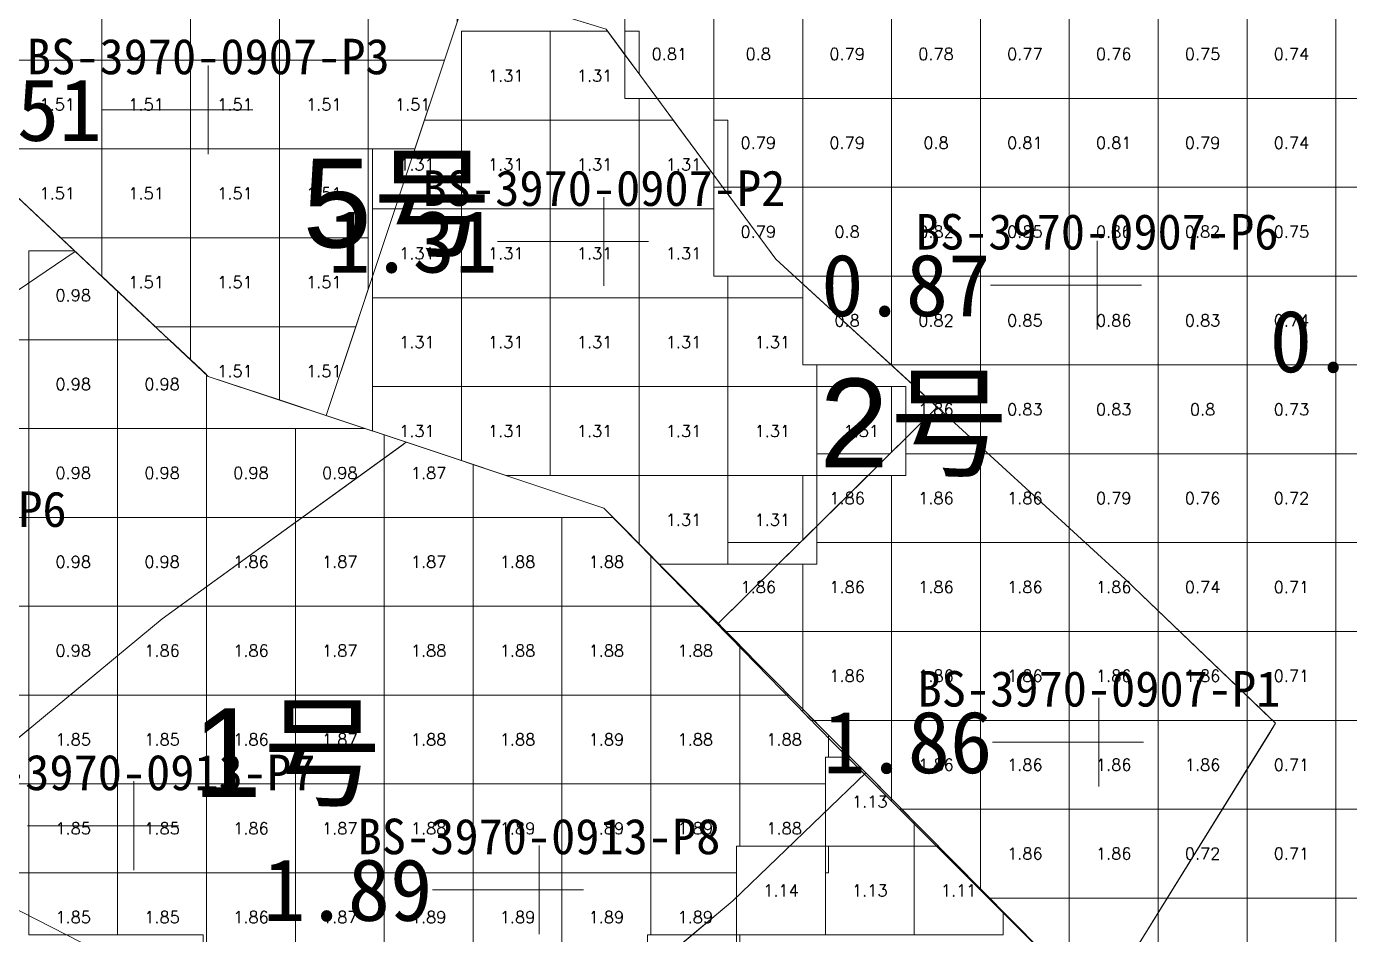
# Model space of a CAD drawing. Header units: inches. Extents: x 469759 to 470079, y 4349683 to 4349873.
# Drawn here: x 469932.95 to 469947.84, y 4349720.96 to 4349731.18 of the extents above; entities that cross this region are included whole.
import ezdxf
from ezdxf.enums import TextEntityAlignment as Align

# ---------------------------------------------------------------- set-up
doc = ezdxf.new("R2010")
doc.units = ezdxf.units.IN
doc.header["$MEASUREMENT"] = 0
for name, color, linetype, lineweight in [('0.500-1.000', 7, 'Continuous', 0), ('1.000-1.500', 7, 'Continuous', 0), ('1.500-3.000', 7, 'Continuous', 0), ('孔口文字', 7, 'Continuous', 0), ('点', 7, 'Continuous', 0), ('爆区方格网', 7, 'Continuous', 0), ('线条', 7, 'Continuous', 0), ('钻孔', 7, 'Continuous', 0)]:
    doc.layers.add(name, color=color, linetype=linetype, lineweight=lineweight)
doc.styles.add('3dmine_textStyle_1', font='txt.shx', dxfattribs={"height": 1, "bigfont": 'gbcbig.shx'})
doc.styles.add('3dmine_textStyle_2', font='arial.ttf', dxfattribs={"height": 1})
doc.styles.add('3dmine_textStyle_3', font='SimSun.ttf', dxfattribs={"height": 1})

msp = doc.modelspace()

# ---------------------------------------------------------------- hatches: boundary and pattern name
at = {"layer": '钻孔', "linetype": 'Continuous', "lineweight": 0, "true_color": 0xff0000, "extrusion": (0, 1, 0)}
for points in [[(-469935.995, 3960.457), (-469934.995, 3960.457), (-469934.995, 3971.457), (-469935.995, 3971.457)], [(-469946.018, 3959.698), (-469945.018, 3959.698), (-469945.018, 3971.698), (-469946.018, 3971.698)], [(-469935.159, 3959.615), (-469934.159, 3959.615), (-469934.159, 3972.615), (-469935.159, 3972.615)], [(-469939.717, 3959.878), (-469938.717, 3959.878), (-469938.717, 3972.878), (-469939.717, 3972.878)]]:
    msp.add_hatch(color=1, dxfattribs=at).paths.add_polyline_path(points, flags=0)
at = {"layer": '钻孔', "linetype": 'Continuous', "lineweight": 0, "true_color": 0x0000ff, "extrusion": (0, 1, 0)}
msp.add_hatch(color=5, dxfattribs=at).paths.add_polyline_path([(-469940.448, 3959.711), (-469939.448, 3959.711), (-469939.448, 3971.711), (-469940.448, 3971.711)], flags=0)
at = {"layer": '钻孔', "linetype": 'Continuous', "lineweight": 0, "true_color": 0x00ffff, "extrusion": (0, 1, 0)}
msp.add_hatch(color=4, dxfattribs=at).paths.add_polyline_path([(-469945.997, 3959.606), (-469944.997, 3959.606), (-469944.997, 3971.606), (-469945.997, 3971.606)], flags=0)

# ---------------------------------------------------------------- linework, layer by layer
at = {"layer": '0.500-1.000', "color": 4, "linetype": 'Continuous', "lineweight": 0, "true_color": 0x00ffff}
for points in [[(469948.352, 4349719.25), (469946.493, 4349719.739), (469945.018, 4349720.128), (469946.928, 4349723.214), (469947.006, 4349723.341), (469946.95, 4349723.394), (469945.311, 4349724.961), (469941.381, 4349728.564), (469940.505, 4349729.752), (469939.473, 4349731.151), (469936.853, 4349731.96), (469935.078, 4349732.508), (469931.842, 4349732.619), (469931.683, 4349735.179), (469934.683, 4349738.179), (469935.697, 4349739.041), (469936.613, 4349739.82), (469939.613, 4349742.82), (469941.158, 4349743.706), (469942.755, 4349741.707)], [(469934.995, 4349727.245), (469937.222, 4349726.504), (469934.476, 4349724.515), (469931.409, 4349721.977), (469928.515, 4349725.272), (469933.498, 4349728.652), (469934.995, 4349727.245)]]:
    msp.add_lwpolyline(points, dxfattribs=at)
at = {"layer": '1.000-1.500', "color": 1, "linetype": 'Continuous', "lineweight": 0, "true_color": 0xff0000}
msp.add_lwpolyline([(469939.473, 4349731.151), (469941.381, 4349728.564), (469943.197, 4349726.899), (469940.724, 4349724.454), (469939.448, 4349725.763), (469936.323, 4349726.803), (469937.928, 4349731.628), (469939.473, 4349731.151)], dxfattribs=at)
at = {"layer": '1.000-1.500', "color": 5, "linetype": 'Continuous', "lineweight": 0, "true_color": 0x0000ff}
msp.add_lwpolyline([(469932.001, 4349730.059), (469933.498, 4349728.652), (469930.242, 4349726.444), (469928.515, 4349725.272), (469929.587, 4349724.051), (469929.587, 4349724.051), (469929.587, 4349724.051), (469929.587, 4349724.051), (469931.409, 4349721.977), (469934.22, 4349720.54), (469934.555, 4349720.475), (469938.87, 4349719.645), (469940.469, 4349720.981), (469940.899, 4349721.341), (469942.395, 4349722.782), (469945.018, 4349720.128), (469951.686, 4349718.372)], dxfattribs=at)
at = {"layer": '1.500-3.000', "color": 1, "linetype": 'Continuous', "lineweight": 0, "true_color": 0xff0000}
for points in [[(469935.078, 4349732.508), (469937.928, 4349731.628), (469936.323, 4349726.803), (469934.995, 4349727.245), (469932.001, 4349730.059), (469931.842, 4349732.619), (469935.078, 4349732.508)], [(469943.346, 4349726.763), (469945.311, 4349724.961), (469947.006, 4349723.341), (469946.012, 4349721.734), (469945.018, 4349720.128), (469942.018, 4349723.128), (469940.724, 4349724.454), (469943.197, 4349726.899), (469943.346, 4349726.763)], [(469939.448, 4349725.763), (469942.395, 4349722.782), (469940.899, 4349721.341), (469938.87, 4349719.645), (469936.175, 4349720.164), (469934.22, 4349720.54), (469931.409, 4349721.977), (469934.476, 4349724.515), (469937.172, 4349726.468), (469937.222, 4349726.504), (469939.448, 4349725.763)]]:
    msp.add_lwpolyline(points, dxfattribs=at)
at = {"layer": '点', "color": 138, "linetype": 'Continuous', "lineweight": 0, "true_color": 0x004c4c}
for points, elevation in [([(469934.995, 4349729.745), (469934.995, 4349730.745)], 3971.457), ([(469935.495, 4349730.245), (469934.495, 4349730.245)], 3971.457), ([(469939.448, 4349728.263), (469939.448, 4349729.263)], 3971.711), ([(469944.997, 4349727.772), (469944.997, 4349728.772)], 3971.606), ([(469939.948, 4349728.763), (469938.948, 4349728.763)], 3971.711), ([(469945.497, 4349728.272), (469944.497, 4349728.272)], 3971.606), ([(469945.018, 4349722.628), (469945.018, 4349723.628)], 3971.698), ([(469945.518, 4349723.128), (469944.518, 4349723.128)], 3971.698), ([(469934.159, 4349721.687), (469934.159, 4349722.687)], 3972.615), ([(469934.659, 4349722.187), (469933.659, 4349722.187)], 3972.615), ([(469938.717, 4349720.966), (469938.717, 4349721.966)], 3972.878), ([(469939.217, 4349721.466), (469938.217, 4349721.466)], 3972.878)]:
    msp.add_lwpolyline(points, dxfattribs=dict(at, elevation=elevation))
at = {"layer": '爆区方格网', "color": 1, "linetype": 'Continuous', "lineweight": 0, "true_color": 0xff0000}
for points, elevation in [([(469933.796, 4349730.804), (469932.796, 4349730.804), (469932.796, 4349731.804), (469933.796, 4349731.804), (469933.796, 4349730.804)], 3971.457), ([(469934.796, 4349730.804), (469933.796, 4349730.804), (469933.796, 4349731.804), (469934.796, 4349731.804), (469934.796, 4349730.804)], 3971.457), ([(469935.796, 4349730.804), (469934.796, 4349730.804), (469934.796, 4349731.804), (469935.796, 4349731.804), (469935.796, 4349730.804)], 3971.457), ([(469936.684, 4349731.373), (469936.796, 4349731.373), (469936.796, 4349730.804), (469935.796, 4349730.804), (469935.796, 4349731.804), (469936.684, 4349731.804), (469936.684, 4349731.373)], 3971.457), ([(469937.796, 4349731.23), (469937.654, 4349730.804), (469936.796, 4349730.804), (469936.796, 4349731.373), (469937.796, 4349731.373), (469937.796, 4349731.23)], 3971.457), ([(469938.843, 4349730.129), (469937.843, 4349730.129), (469937.843, 4349731.129), (469938.843, 4349731.129), (469938.843, 4349730.129)], 3971.711), ([(469939.843, 4349730.65), (469939.684, 4349730.865), (469939.684, 4349730.373), (469939.843, 4349730.373), (469939.843, 4349730.129), (469938.843, 4349730.129), (469938.843, 4349731.129), (469939.489, 4349731.129), (469939.684, 4349730.865), (469939.684, 4349731.129), (469939.843, 4349731.129), (469939.843, 4349730.65)], 3971.711), ([(469933.796, 4349729.804), (469932.796, 4349729.804), (469932.796, 4349730.804), (469933.796, 4349730.804), (469933.796, 4349729.804)], 3971.457), ([(469934.796, 4349729.804), (469933.796, 4349729.804), (469933.796, 4349730.804), (469934.796, 4349730.804), (469934.796, 4349729.804)], 3971.457), ([(469935.796, 4349729.804), (469934.796, 4349729.804), (469934.796, 4349730.804), (469935.796, 4349730.804), (469935.796, 4349729.804)], 3971.457), ([(469936.796, 4349729.804), (469935.796, 4349729.804), (469935.796, 4349730.804), (469936.796, 4349730.804), (469936.796, 4349729.804)], 3971.457), ([(469937.321, 4349729.804), (469936.796, 4349729.804), (469936.796, 4349730.804), (469937.654, 4349730.804), (469937.321, 4349729.804)], 3971.457), ([(469937.843, 4349729.129), (469936.843, 4349729.129), (469936.843, 4349729.804), (469937.321, 4349729.804), (469937.429, 4349730.129), (469937.843, 4349730.129), (469937.843, 4349729.129)], 3971.711), ([(469938.843, 4349729.129), (469937.843, 4349729.129), (469937.843, 4349730.129), (469938.843, 4349730.129), (469938.843, 4349729.129)], 3971.711), ([(469939.843, 4349729.129), (469938.843, 4349729.129), (469938.843, 4349730.129), (469939.843, 4349730.129), (469939.843, 4349729.129)], 3971.711), ([(469940.843, 4349729.294), (469940.684, 4349729.51), (469940.684, 4349729.373), (469940.684, 4349729.129), (469939.843, 4349729.129), (469939.843, 4349730.129), (469940.227, 4349730.129), (469940.684, 4349729.51), (469940.684, 4349730.129), (469940.843, 4349730.129), (469940.843, 4349729.294)], 3971.711), ([(469933.796, 4349728.804), (469933.336, 4349728.804), (469932.796, 4349729.312), (469932.796, 4349729.804), (469933.796, 4349729.804), (469933.796, 4349728.804)], 3971.457), ([(469934.796, 4349728.804), (469933.796, 4349728.804), (469933.796, 4349729.804), (469934.796, 4349729.804), (469934.796, 4349728.804)], 3971.457), ([(469935.796, 4349728.804), (469934.796, 4349728.804), (469934.796, 4349729.804), (469935.796, 4349729.804), (469935.796, 4349728.804)], 3971.457), ([(469936.796, 4349728.804), (469935.796, 4349728.804), (469935.796, 4349729.804), (469936.796, 4349729.804), (469936.796, 4349728.804)], 3971.457), ([(469937.843, 4349728.129), (469936.843, 4349728.129), (469936.843, 4349729.129), (469937.843, 4349729.129), (469937.843, 4349728.129)], 3971.711), ([(469938.843, 4349728.129), (469937.843, 4349728.129), (469937.843, 4349729.129), (469938.843, 4349729.129), (469938.843, 4349728.129)], 3971.711), ([(469939.843, 4349728.129), (469938.843, 4349728.129), (469938.843, 4349729.129), (469939.843, 4349729.129), (469939.843, 4349728.129)], 3971.711), ([(469940.684, 4349728.373), (469940.843, 4349728.373), (469940.843, 4349728.129), (469939.843, 4349728.129), (469939.843, 4349729.129), (469940.684, 4349729.129), (469940.684, 4349728.373)], 3971.711), ([(469934.796, 4349727.804), (469934.4, 4349727.804), (469933.796, 4349728.372), (469933.796, 4349728.804), (469934.796, 4349728.804), (469934.796, 4349727.804)], 3971.457), ([(469935.796, 4349727.804), (469934.796, 4349727.804), (469934.796, 4349728.804), (469935.796, 4349728.804), (469935.796, 4349727.804)], 3971.457), ([(469936.796, 4349728.225), (469936.656, 4349727.804), (469935.796, 4349727.804), (469935.796, 4349728.804), (469936.796, 4349728.804), (469936.796, 4349728.225)], 3971.457), ([(469937.843, 4349727.129), (469936.843, 4349727.129), (469936.843, 4349728.129), (469937.843, 4349728.129), (469937.843, 4349727.129)], 3971.711), ([(469938.843, 4349727.129), (469937.843, 4349727.129), (469937.843, 4349728.129), (469938.843, 4349728.129), (469938.843, 4349727.129)], 3971.711), ([(469939.843, 4349727.129), (469938.843, 4349727.129), (469938.843, 4349728.129), (469939.843, 4349728.129), (469939.843, 4349727.129)], 3971.711), ([(469940.843, 4349727.129), (469939.843, 4349727.129), (469939.843, 4349728.129), (469940.843, 4349728.129), (469940.843, 4349727.129)], 3971.711), ([(469941.684, 4349727.373), (469941.843, 4349727.373), (469941.843, 4349727.129), (469940.843, 4349727.129), (469940.843, 4349728.129), (469941.684, 4349728.129), (469941.684, 4349727.373)], 3971.711), ([(469935.796, 4349726.979), (469934.995, 4349727.245), (469934.796, 4349727.432), (469934.796, 4349727.804), (469935.796, 4349727.804), (469935.796, 4349726.979)], 3971.457), ([(469936.323, 4349726.804), (469936.32, 4349726.804), (469935.796, 4349726.979), (469935.796, 4349727.804), (469936.656, 4349727.804), (469936.323, 4349726.804)], 3971.457), ([(469943.684, 4349726.373), (469942.843, 4349726.373), (469942.843, 4349726.548), (469942.684, 4349726.391), (469942.684, 4349727.129), (469942.843, 4349727.129), (469942.843, 4349726.548), (469943.197, 4349726.899), (469943.197, 4349726.899), (469942.684, 4349727.37), (469942.684, 4349727.373), (469943.684, 4349727.373), (469943.684, 4349726.373)], 3971.698), ([(469937.843, 4349726.297), (469936.843, 4349726.63), (469936.843, 4349727.129), (469937.843, 4349727.129), (469937.843, 4349726.297)], 3971.711), ([(469938.843, 4349726.129), (469938.348, 4349726.129), (469937.843, 4349726.297), (469937.843, 4349727.129), (469938.843, 4349727.129), (469938.843, 4349726.129)], 3971.711), ([(469939.843, 4349726.129), (469938.843, 4349726.129), (469938.843, 4349727.129), (469939.843, 4349727.129), (469939.843, 4349726.129)], 3971.711), ([(469940.843, 4349726.129), (469939.843, 4349726.129), (469939.843, 4349727.129), (469940.843, 4349727.129), (469940.843, 4349726.129)], 3971.711), ([(469941.843, 4349726.129), (469940.843, 4349726.129), (469940.843, 4349727.129), (469941.843, 4349727.129), (469941.843, 4349726.129)], 3971.711), ([(469942.843, 4349726.129), (469941.843, 4349726.129), (469941.843, 4349727.129), (469942.843, 4349727.129), (469942.843, 4349726.129)], 3971.711), ([(469937.222, 4349726.504), (469937.975, 4349726.253), (469937.975, 4349725.657), (469936.975, 4349725.657), (469936.975, 4349726.325), (469936.975, 4349726.325), (469936.975, 4349726.325), (469936.975, 4349726.586), (469936.975, 4349726.586), (469937.222, 4349726.504)], 3972.878), ([(469942.419, 4349726.129), (469942.684, 4349726.129), (469942.684, 4349725.373), (469941.843, 4349725.373), (469941.843, 4349725.56), (469941.684, 4349725.402), (469941.684, 4349726.129), (469941.843, 4349726.129), (469941.843, 4349725.56), (469942.419, 4349726.129), (469941.843, 4349726.129), (469941.843, 4349726.373), (469942.665, 4349726.373), (469942.419, 4349726.129)], 3971.698), ([(469943.684, 4349725.373), (469942.684, 4349725.373), (469942.684, 4349726.129), (469942.843, 4349726.129), (469942.843, 4349726.373), (469943.684, 4349726.373), (469943.684, 4349725.373)], 3971.698), ([(469944.684, 4349725.373), (469943.684, 4349725.373), (469943.684, 4349726.373), (469944.684, 4349726.373), (469944.684, 4349725.373)], 3971.698), ([(469940.843, 4349725.129), (469940.066, 4349725.129), (469939.843, 4349725.358), (469939.843, 4349726.129), (469940.843, 4349726.129), (469940.843, 4349725.129)], 3971.711), ([(469941.843, 4349725.129), (469940.843, 4349725.129), (469940.843, 4349726.129), (469941.843, 4349726.129), (469941.843, 4349725.129)], 3971.711), ([(469935.975, 4349724.657), (469934.975, 4349724.657), (469934.975, 4349724.876), (469934.975, 4349724.876), (469934.975, 4349724.876), (469934.975, 4349725.657), (469935.975, 4349725.657), (469935.975, 4349724.657)], 3972.878), ([(469936.975, 4349724.657), (469935.975, 4349724.657), (469935.975, 4349725.657), (469936.975, 4349725.657), (469936.975, 4349724.657)], 3972.878), ([(469937.975, 4349724.657), (469936.975, 4349724.657), (469936.975, 4349725.657), (469937.975, 4349725.657), (469937.975, 4349724.657)], 3972.878), ([(469938.975, 4349724.657), (469937.975, 4349724.657), (469937.975, 4349725.657), (469938.975, 4349725.657), (469938.975, 4349724.657)], 3972.878), ([(469939.975, 4349725.23), (469939.975, 4349724.657), (469938.975, 4349724.657), (469938.975, 4349725.657), (469939.552, 4349725.657), (469939.975, 4349725.23)], 3972.878), ([(469941.407, 4349725.129), (469941.684, 4349725.129), (469941.684, 4349724.373), (469940.804, 4349724.373), (469940.724, 4349724.454), (469941.407, 4349725.129), (469940.843, 4349725.129), (469940.843, 4349725.373), (469941.654, 4349725.373), (469941.407, 4349725.129)], 3971.698), ([(469942.684, 4349724.373), (469941.684, 4349724.373), (469941.684, 4349725.129), (469941.843, 4349725.129), (469941.843, 4349725.373), (469942.684, 4349725.373), (469942.684, 4349724.373)], 3971.698), ([(469943.684, 4349724.373), (469942.684, 4349724.373), (469942.684, 4349725.373), (469943.684, 4349725.373), (469943.684, 4349724.373)], 3971.698), ([(469944.684, 4349724.373), (469943.684, 4349724.373), (469943.684, 4349725.373), (469944.684, 4349725.373), (469944.684, 4349724.373)], 3971.698), ([(469945.684, 4349724.373), (469944.684, 4349724.373), (469944.684, 4349725.373), (469945.684, 4349725.373), (469945.684, 4349724.373)], 3971.698), ([(469934.975, 4349723.657), (469933.975, 4349723.657), (469933.975, 4349724.657), (469934.975, 4349724.657), (469934.975, 4349723.657)], 3972.878), ([(469935.975, 4349723.657), (469934.975, 4349723.657), (469934.975, 4349724.657), (469935.975, 4349724.657), (469935.975, 4349723.657)], 3972.878), ([(469936.975, 4349723.657), (469935.975, 4349723.657), (469935.975, 4349724.657), (469936.975, 4349724.657), (469936.975, 4349723.657)], 3972.878), ([(469937.975, 4349723.657), (469936.975, 4349723.657), (469936.975, 4349724.657), (469937.975, 4349724.657), (469937.975, 4349723.657)], 3972.878), ([(469938.975, 4349723.657), (469937.975, 4349723.657), (469937.975, 4349724.657), (469938.975, 4349724.657), (469938.975, 4349723.657)], 3972.878), ([(469939.975, 4349723.657), (469938.975, 4349723.657), (469938.975, 4349724.657), (469939.975, 4349724.657), (469939.975, 4349723.657)], 3972.878), ([(469940.975, 4349724.218), (469940.975, 4349723.657), (469939.975, 4349723.657), (469939.975, 4349724.657), (469940.541, 4349724.657), (469940.975, 4349724.218)], 3972.878), ([(469942.684, 4349723.373), (469941.779, 4349723.373), (469941.684, 4349723.47), (469941.684, 4349724.373), (469942.684, 4349724.373), (469942.684, 4349723.373)], 3971.698), ([(469943.684, 4349723.373), (469942.684, 4349723.373), (469942.684, 4349724.373), (469943.684, 4349724.373), (469943.684, 4349723.373)], 3971.698), ([(469944.684, 4349723.373), (469943.684, 4349723.373), (469943.684, 4349724.373), (469944.684, 4349724.373), (469944.684, 4349723.373)], 3971.698), ([(469945.684, 4349723.373), (469944.684, 4349723.373), (469944.684, 4349724.373), (469945.684, 4349724.373), (469945.684, 4349723.373)], 3971.698), ([(469946.684, 4349723.373), (469945.684, 4349723.373), (469945.684, 4349724.373), (469946.684, 4349724.373), (469946.684, 4349723.373)], 3971.698), ([(469933.975, 4349722.657), (469932.975, 4349722.657), (469932.975, 4349723.273), (469932.975, 4349723.273), (469932.975, 4349723.273), (469932.975, 4349723.657), (469933.975, 4349723.657), (469933.975, 4349722.657)], 3972.878), ([(469934.975, 4349722.657), (469933.975, 4349722.657), (469933.975, 4349723.657), (469934.975, 4349723.657), (469934.975, 4349722.657)], 3972.878), ([(469935.975, 4349722.657), (469934.975, 4349722.657), (469934.975, 4349723.657), (469935.975, 4349723.657), (469935.975, 4349722.657)], 3972.878), ([(469936.975, 4349722.657), (469935.975, 4349722.657), (469935.975, 4349723.657), (469936.975, 4349723.657), (469936.975, 4349722.657)], 3972.878), ([(469937.975, 4349722.657), (469936.975, 4349722.657), (469936.975, 4349723.657), (469937.975, 4349723.657), (469937.975, 4349722.657)], 3972.878), ([(469938.975, 4349722.657), (469937.975, 4349722.657), (469937.975, 4349723.657), (469938.975, 4349723.657), (469938.975, 4349722.657)], 3972.878), ([(469939.975, 4349722.657), (469938.975, 4349722.657), (469938.975, 4349723.657), (469939.975, 4349723.657), (469939.975, 4349722.657)], 3972.878), ([(469940.975, 4349722.657), (469939.975, 4349722.657), (469939.975, 4349723.657), (469940.975, 4349723.657), (469940.975, 4349722.657)], 3972.878), ([(469941.975, 4349723.206), (469941.975, 4349722.958), (469941.939, 4349722.958), (469941.939, 4349722.657), (469940.975, 4349722.657), (469940.975, 4349723.657), (469941.529, 4349723.657), (469941.975, 4349723.206)], 3972.878), ([(469943.684, 4349722.373), (469942.773, 4349722.373), (469942.684, 4349722.462), (469942.684, 4349723.373), (469943.684, 4349723.373), (469943.684, 4349722.373)], 3971.698), ([(469944.684, 4349722.373), (469943.684, 4349722.373), (469943.684, 4349723.373), (469944.684, 4349723.373), (469944.684, 4349722.373)], 3971.698), ([(469945.684, 4349722.373), (469944.684, 4349722.373), (469944.684, 4349723.373), (469945.684, 4349723.373), (469945.684, 4349722.373)], 3971.698), ([(469946.684, 4349722.373), (469945.684, 4349722.373), (469945.684, 4349723.373), (469946.684, 4349723.373), (469946.684, 4349722.373)], 3971.698), ([(469932.975, 4349721.657), (469931.975, 4349721.657), (469931.975, 4349722.657), (469932.975, 4349722.657), (469932.975, 4349721.657)], 3972.878), ([(469933.975, 4349721.657), (469932.975, 4349721.657), (469932.975, 4349722.657), (469933.975, 4349722.657), (469933.975, 4349721.657)], 3972.878), ([(469934.975, 4349721.657), (469933.975, 4349721.657), (469933.975, 4349722.657), (469934.975, 4349722.657), (469934.975, 4349721.657)], 3972.878), ([(469935.975, 4349721.657), (469934.975, 4349721.657), (469934.975, 4349722.657), (469935.975, 4349722.657), (469935.975, 4349721.657)], 3972.878), ([(469936.975, 4349721.657), (469935.975, 4349721.657), (469935.975, 4349722.657), (469936.975, 4349722.657), (469936.975, 4349721.657)], 3972.878), ([(469937.975, 4349721.657), (469936.975, 4349721.657), (469936.975, 4349722.657), (469937.975, 4349722.657), (469937.975, 4349721.657)], 3972.878), ([(469938.975, 4349721.657), (469937.975, 4349721.657), (469937.975, 4349722.657), (469938.975, 4349722.657), (469938.975, 4349721.657)], 3972.878), ([(469939.975, 4349721.657), (469938.975, 4349721.657), (469938.975, 4349722.657), (469939.975, 4349722.657), (469939.975, 4349721.657)], 3972.878), ([(469940.975, 4349721.958), (469940.939, 4349721.958), (469940.939, 4349721.657), (469939.975, 4349721.657), (469939.975, 4349722.657), (469940.975, 4349722.657), (469940.975, 4349721.958)], 3972.878), ([(469941.939, 4349721.958), (469941.975, 4349721.958), (469941.975, 4349721.657), (469941.939, 4349721.657), (469941.939, 4349721.958), (469940.975, 4349721.958), (469940.975, 4349722.657), (469941.939, 4349722.657), (469941.939, 4349721.958)], 3972.878), ([(469944.684, 4349721.373), (469943.773, 4349721.373), (469943.684, 4349721.462), (469943.684, 4349722.373), (469944.684, 4349722.373), (469944.684, 4349721.373)], 3971.698), ([(469945.684, 4349721.373), (469944.684, 4349721.373), (469944.684, 4349722.373), (469945.684, 4349722.373), (469945.684, 4349721.373)], 3971.698), ([(469933.975, 4349720.958), (469932.975, 4349720.958), (469932.975, 4349721.657), (469933.975, 4349721.657), (469933.975, 4349720.958)], 3972.878), ([(469934.975, 4349720.657), (469934.939, 4349720.657), (469934.939, 4349720.958), (469933.975, 4349720.958), (469933.975, 4349721.657), (469934.975, 4349721.657), (469934.975, 4349720.657)], 3972.878), ([(469935.975, 4349720.657), (469934.975, 4349720.657), (469934.975, 4349721.657), (469935.975, 4349721.657), (469935.975, 4349720.657)], 3972.878), ([(469936.975, 4349720.657), (469935.975, 4349720.657), (469935.975, 4349721.657), (469936.975, 4349721.657), (469936.975, 4349720.657)], 3972.878), ([(469937.975, 4349720.657), (469936.975, 4349720.657), (469936.975, 4349721.657), (469937.975, 4349721.657), (469937.975, 4349720.657)], 3972.878), ([(469938.975, 4349720.657), (469937.975, 4349720.657), (469937.975, 4349721.657), (469938.975, 4349721.657), (469938.975, 4349720.657)], 3972.878), ([(469939.975, 4349720.958), (469939.939, 4349720.958), (469939.939, 4349720.657), (469938.975, 4349720.657), (469938.975, 4349721.657), (469939.975, 4349721.657), (469939.975, 4349720.958)], 3972.878), ([(469940.939, 4349720.958), (469940.975, 4349720.958), (469940.975, 4349720.657), (469940.939, 4349720.657), (469940.939, 4349720.958), (469939.975, 4349720.958), (469939.975, 4349721.657), (469940.939, 4349721.657), (469940.939, 4349720.958)], 3972.878), ([(469945.684, 4349720.373), (469944.773, 4349720.373), (469944.684, 4349720.462), (469944.684, 4349721.373), (469945.684, 4349721.373), (469945.684, 4349720.373)], 3971.698)]:
    msp.add_lwpolyline(points, dxfattribs=dict(at, elevation=elevation))
at = {"layer": '爆区方格网', "color": 4, "linetype": 'Continuous', "lineweight": 0, "true_color": 0x00ffff}
for points, elevation in [([(469940.684, 4349730.373), (469939.684, 4349730.373), (469939.684, 4349731.373), (469940.684, 4349731.373), (469940.684, 4349730.373)], 3971.438), ([(469941.684, 4349730.373), (469940.684, 4349730.373), (469940.684, 4349731.373), (469941.684, 4349731.373), (469941.684, 4349730.373)], 3971.438), ([(469942.684, 4349730.373), (469941.684, 4349730.373), (469941.684, 4349731.373), (469942.684, 4349731.373), (469942.684, 4349730.373)], 3971.438), ([(469943.684, 4349730.373), (469942.684, 4349730.373), (469942.684, 4349731.373), (469943.684, 4349731.373), (469943.684, 4349730.373)], 3971.438), ([(469944.684, 4349730.373), (469943.684, 4349730.373), (469943.684, 4349731.373), (469944.684, 4349731.373), (469944.684, 4349730.373)], 3971.438), ([(469945.684, 4349730.373), (469944.684, 4349730.373), (469944.684, 4349731.373), (469945.684, 4349731.373), (469945.684, 4349730.373)], 3971.438), ([(469946.684, 4349730.373), (469945.684, 4349730.373), (469945.684, 4349731.373), (469946.684, 4349731.373), (469946.684, 4349730.373)], 3971.438), ([(469947.684, 4349730.373), (469946.684, 4349730.373), (469946.684, 4349731.373), (469947.684, 4349731.373), (469947.684, 4349730.373)], 3971.438), ([(469948.684, 4349730.373), (469947.684, 4349730.373), (469947.684, 4349731.373), (469948.684, 4349731.373), (469948.684, 4349730.373)], 3971.438), ([(469941.684, 4349729.373), (469940.684, 4349729.373), (469940.684, 4349730.373), (469941.684, 4349730.373), (469941.684, 4349729.373)], 3971.438), ([(469942.684, 4349729.373), (469941.684, 4349729.373), (469941.684, 4349730.373), (469942.684, 4349730.373), (469942.684, 4349729.373)], 3971.438), ([(469943.684, 4349729.373), (469942.684, 4349729.373), (469942.684, 4349730.373), (469943.684, 4349730.373), (469943.684, 4349729.373)], 3971.438), ([(469944.684, 4349729.373), (469943.684, 4349729.373), (469943.684, 4349730.373), (469944.684, 4349730.373), (469944.684, 4349729.373)], 3971.438), ([(469945.684, 4349729.373), (469944.684, 4349729.373), (469944.684, 4349730.373), (469945.684, 4349730.373), (469945.684, 4349729.373)], 3971.438), ([(469946.684, 4349729.373), (469945.684, 4349729.373), (469945.684, 4349730.373), (469946.684, 4349730.373), (469946.684, 4349729.373)], 3971.438), ([(469947.684, 4349729.373), (469946.684, 4349729.373), (469946.684, 4349730.373), (469947.684, 4349730.373), (469947.684, 4349729.373)], 3971.438), ([(469948.684, 4349729.373), (469947.684, 4349729.373), (469947.684, 4349730.373), (469948.684, 4349730.373), (469948.684, 4349729.373)], 3971.438), ([(469941.684, 4349728.373), (469940.684, 4349728.373), (469940.684, 4349729.373), (469941.684, 4349729.373), (469941.684, 4349728.373)], 3971.438), ([(469942.684, 4349728.373), (469941.684, 4349728.373), (469941.684, 4349729.373), (469942.684, 4349729.373), (469942.684, 4349728.373)], 3971.438), ([(469943.684, 4349728.373), (469942.684, 4349728.373), (469942.684, 4349729.373), (469943.684, 4349729.373), (469943.684, 4349728.373)], 3971.438), ([(469944.684, 4349728.373), (469943.684, 4349728.373), (469943.684, 4349729.373), (469944.684, 4349729.373), (469944.684, 4349728.373)], 3971.438), ([(469945.684, 4349728.373), (469944.684, 4349728.373), (469944.684, 4349729.373), (469945.684, 4349729.373), (469945.684, 4349728.373)], 3971.438), ([(469946.684, 4349728.373), (469945.684, 4349728.373), (469945.684, 4349729.373), (469946.684, 4349729.373), (469946.684, 4349728.373)], 3971.438), ([(469947.684, 4349728.373), (469946.684, 4349728.373), (469946.684, 4349729.373), (469947.684, 4349729.373), (469947.684, 4349728.373)], 3971.438), ([(469948.684, 4349728.373), (469947.684, 4349728.373), (469947.684, 4349729.373), (469948.684, 4349729.373), (469948.684, 4349728.373)], 3971.438), ([(469933.498, 4349728.652), (469933.975, 4349728.204), (469933.975, 4349727.657), (469932.975, 4349727.657), (469932.975, 4349728.657), (469933.492, 4349728.657), (469933.498, 4349728.652)], 3972.304), ([(469942.684, 4349727.373), (469941.684, 4349727.373), (469941.684, 4349728.373), (469942.684, 4349728.373), (469942.684, 4349727.373)], 3971.438), ([(469943.684, 4349727.373), (469942.684, 4349727.373), (469942.684, 4349728.373), (469943.684, 4349728.373), (469943.684, 4349727.373)], 3971.438), ([(469944.684, 4349727.373), (469943.684, 4349727.373), (469943.684, 4349728.373), (469944.684, 4349728.373), (469944.684, 4349727.373)], 3971.438), ([(469945.684, 4349727.373), (469944.684, 4349727.373), (469944.684, 4349728.373), (469945.684, 4349728.373), (469945.684, 4349727.373)], 3971.438), ([(469946.684, 4349727.373), (469945.684, 4349727.373), (469945.684, 4349728.373), (469946.684, 4349728.373), (469946.684, 4349727.373)], 3971.438), ([(469947.684, 4349727.373), (469946.684, 4349727.373), (469946.684, 4349728.373), (469947.684, 4349728.373), (469947.684, 4349727.373)], 3971.438), ([(469948.684, 4349727.373), (469947.684, 4349727.373), (469947.684, 4349728.373), (469948.684, 4349728.373), (469948.684, 4349727.373)], 3971.438), ([(469932.975, 4349726.657), (469931.975, 4349726.657), (469931.975, 4349727.657), (469932.975, 4349727.657), (469932.975, 4349726.657)], 3972.304), ([(469933.975, 4349726.657), (469932.975, 4349726.657), (469932.975, 4349727.657), (469933.975, 4349727.657), (469933.975, 4349726.657)], 3972.304), ([(469934.975, 4349727.264), (469934.975, 4349726.657), (469933.975, 4349726.657), (469933.975, 4349727.657), (469934.557, 4349727.657), (469934.975, 4349727.264)], 3972.304), ([(469944.684, 4349726.373), (469943.684, 4349726.373), (469943.684, 4349727.373), (469944.684, 4349727.373), (469944.684, 4349726.373)], 3971.438), ([(469945.684, 4349726.373), (469944.684, 4349726.373), (469944.684, 4349727.373), (469945.684, 4349727.373), (469945.684, 4349726.373)], 3971.438), ([(469946.684, 4349726.373), (469945.684, 4349726.373), (469945.684, 4349727.373), (469946.684, 4349727.373), (469946.684, 4349726.373)], 3971.438), ([(469947.684, 4349726.373), (469946.684, 4349726.373), (469946.684, 4349727.373), (469947.684, 4349727.373), (469947.684, 4349726.373)], 3971.438), ([(469948.684, 4349726.373), (469947.684, 4349726.373), (469947.684, 4349727.373), (469948.684, 4349727.373), (469948.684, 4349726.373)], 3971.438), ([(469932.975, 4349725.657), (469931.975, 4349725.657), (469931.975, 4349726.657), (469932.975, 4349726.657), (469932.975, 4349725.657)], 3972.304), ([(469933.975, 4349725.657), (469932.975, 4349725.657), (469932.975, 4349726.657), (469933.975, 4349726.657), (469933.975, 4349725.657)], 3972.304), ([(469934.975, 4349725.657), (469933.975, 4349725.657), (469933.975, 4349726.657), (469934.975, 4349726.657), (469934.975, 4349725.657)], 3972.304), ([(469935.975, 4349725.657), (469934.975, 4349725.657), (469934.975, 4349726.657), (469935.975, 4349726.657), (469935.975, 4349725.657)], 3972.304), ([(469936.975, 4349726.586), (469936.975, 4349726.325), (469936.053, 4349725.657), (469935.975, 4349725.657), (469935.975, 4349726.657), (469936.761, 4349726.657), (469936.975, 4349726.586)], 3972.304), ([(469945.684, 4349725.373), (469944.684, 4349725.373), (469944.684, 4349726.373), (469945.684, 4349726.373), (469945.684, 4349725.373)], 3971.438), ([(469946.684, 4349725.373), (469945.684, 4349725.373), (469945.684, 4349726.373), (469946.684, 4349726.373), (469946.684, 4349725.373)], 3971.438), ([(469947.684, 4349725.373), (469946.684, 4349725.373), (469946.684, 4349726.373), (469947.684, 4349726.373), (469947.684, 4349725.373)], 3971.438), ([(469948.684, 4349725.373), (469947.684, 4349725.373), (469947.684, 4349726.373), (469948.684, 4349726.373), (469948.684, 4349725.373)], 3971.438), ([(469932.975, 4349724.657), (469931.975, 4349724.657), (469931.975, 4349725.657), (469932.975, 4349725.657), (469932.975, 4349724.657)], 3972.304), ([(469933.975, 4349724.657), (469932.975, 4349724.657), (469932.975, 4349725.657), (469933.975, 4349725.657), (469933.975, 4349724.657)], 3972.304), ([(469934.975, 4349724.876), (469934.672, 4349724.657), (469933.975, 4349724.657), (469933.975, 4349725.657), (469934.975, 4349725.657), (469934.975, 4349724.876)], 3972.304), ([(469946.684, 4349724.373), (469945.684, 4349724.373), (469945.684, 4349725.373), (469946.684, 4349725.373), (469946.684, 4349724.373)], 3971.438), ([(469947.684, 4349724.373), (469946.684, 4349724.373), (469946.684, 4349725.373), (469947.684, 4349725.373), (469947.684, 4349724.373)], 3971.438), ([(469948.684, 4349724.373), (469947.684, 4349724.373), (469947.684, 4349725.373), (469948.684, 4349725.373), (469948.684, 4349724.373)], 3971.438), ([(469932.975, 4349723.657), (469931.975, 4349723.657), (469931.975, 4349724.657), (469932.975, 4349724.657), (469932.975, 4349723.657)], 3972.304), ([(469933.975, 4349724.1), (469933.44, 4349723.657), (469932.975, 4349723.657), (469932.975, 4349724.657), (469933.975, 4349724.657), (469933.975, 4349724.1)], 3972.304), ([(469947.684, 4349723.373), (469946.684, 4349723.373), (469946.684, 4349724.373), (469947.684, 4349724.373), (469947.684, 4349723.373)], 3971.438), ([(469948.684, 4349723.373), (469947.684, 4349723.373), (469947.684, 4349724.373), (469948.684, 4349724.373), (469948.684, 4349723.373)], 3971.438), ([(469932.975, 4349723.273), (469932.232, 4349722.657), (469931.975, 4349722.657), (469931.975, 4349723.657), (469932.975, 4349723.657), (469932.975, 4349723.273)], 3972.304), ([(469947.684, 4349722.373), (469946.684, 4349722.373), (469946.684, 4349723.373), (469947.684, 4349723.373), (469947.684, 4349722.373)], 3971.438), ([(469948.684, 4349722.373), (469947.684, 4349722.373), (469947.684, 4349723.373), (469948.684, 4349723.373), (469948.684, 4349722.373)], 3971.438), ([(469946.684, 4349721.373), (469945.684, 4349721.373), (469945.684, 4349722.373), (469946.684, 4349722.373), (469946.684, 4349721.373)], 3971.438), ([(469947.684, 4349721.373), (469946.684, 4349721.373), (469946.684, 4349722.373), (469947.684, 4349722.373), (469947.684, 4349721.373)], 3971.438), ([(469948.684, 4349721.373), (469947.684, 4349721.373), (469947.684, 4349722.373), (469948.684, 4349722.373), (469948.684, 4349721.373)], 3971.438), ([(469946.684, 4349720.373), (469945.684, 4349720.373), (469945.684, 4349721.373), (469946.684, 4349721.373), (469946.684, 4349720.373)], 3971.438), ([(469947.684, 4349720.373), (469946.684, 4349720.373), (469946.684, 4349721.373), (469947.684, 4349721.373), (469947.684, 4349720.373)], 3971.438), ([(469948.684, 4349720.373), (469947.684, 4349720.373), (469947.684, 4349721.373), (469948.684, 4349721.373), (469948.684, 4349720.373)], 3971.438)]:
    msp.add_lwpolyline(points, dxfattribs=dict(at, elevation=elevation))
at = {"layer": '爆区方格网', "color": 5, "linetype": 'Continuous', "lineweight": 0, "true_color": 0x0000ff, "elevation": 3972.167}
for points in [[(469942.395, 4349722.782), (469942.395, 4349722.782), (469942.939, 4349722.231), (469942.939, 4349721.958), (469941.939, 4349721.958), (469941.939, 4349722.958), (469942.22, 4349722.958), (469942.395, 4349722.782)], [(469941.939, 4349720.958), (469940.939, 4349720.958), (469940.939, 4349721.958), (469941.939, 4349721.958), (469941.939, 4349720.958)], [(469942.939, 4349720.958), (469941.939, 4349720.958), (469941.939, 4349721.958), (469942.939, 4349721.958), (469942.939, 4349720.958)], [(469943.939, 4349721.219), (469943.939, 4349720.958), (469942.939, 4349720.958), (469942.939, 4349721.958), (469943.209, 4349721.958), (469943.939, 4349721.219)]]:
    msp.add_lwpolyline(points, dxfattribs=at)
at = {"layer": '线条', "color": 138, "linetype": 'Continuous', "lineweight": 0, "true_color": 0x004c4c}
for points, elevation in [([(469934.995, 4349730.245), (469934.995, 4349730.245), (469934.995, 4349730.245)], 3971.457), ([(469939.448, 4349728.763), (469939.448, 4349728.763), (469939.448, 4349728.763)], 3971.711), ([(469944.997, 4349728.272), (469944.997, 4349728.272), (469944.997, 4349728.272)], 3971.606), ([(469945.018, 4349723.128), (469945.018, 4349723.128), (469945.018, 4349723.128)], 3971.698), ([(469934.159, 4349722.187), (469934.159, 4349722.187), (469934.159, 4349722.187)], 3972.615), ([(469938.717, 4349721.466), (469938.717, 4349721.466), (469938.717, 4349721.466)], 3972.878)]:
    msp.add_lwpolyline(points, dxfattribs=dict(at, elevation=elevation))
at = {"layer": '钻孔', "color": 1, "linetype": 'Continuous', "lineweight": 0, "true_color": 0xff0000}
for points, elevation in [([(469934.995, 4349730.245), (469933.795, 4349730.245)], 3971.457), ([(469934.995, 4349730.245), (469933.795, 4349730.245)], 3960.457), ([(469945.018, 4349723.128), (469943.818, 4349723.128)], 3971.698), ([(469945.018, 4349723.128), (469943.818, 4349723.128)], 3959.698), ([(469934.159, 4349722.187), (469932.959, 4349722.187)], 3972.615), ([(469934.159, 4349722.187), (469932.959, 4349722.187)], 3959.615), ([(469938.717, 4349721.466), (469937.517, 4349721.466)], 3972.878), ([(469938.717, 4349721.466), (469937.517, 4349721.466)], 3959.878)]:
    msp.add_lwpolyline(points, dxfattribs=dict(at, elevation=elevation))
at = {"layer": '钻孔', "color": 5, "linetype": 'Continuous', "lineweight": 0, "true_color": 0x0000ff}
for elevation in [3971.711, 3959.711]:
    msp.add_lwpolyline([(469939.448, 4349728.763), (469938.248, 4349728.763)], dxfattribs=dict(at, elevation=elevation))
at = {"layer": '钻孔', "color": 4, "linetype": 'Continuous', "lineweight": 0, "true_color": 0x00ffff}
for elevation in [3971.606, 3959.606]:
    msp.add_lwpolyline([(469944.997, 4349728.272), (469943.797, 4349728.272)], dxfattribs=dict(at, elevation=elevation))

# ---------------------------------------------------------------- texts
at = {"color": 4, "linetype": 'Continuous', "lineweight": 0, "true_color": 0x00ffff, "style": '3dmine_textStyle_1'}
for s, p in [('0.81', (469940.184, 4349730.873, 3971.438)), ('0.8', (469941.184, 4349730.873, 3971.438)), ('0.79', (469942.184, 4349730.873, 3971.438)), ('0.78', (469943.184, 4349730.873, 3971.438)), ('0.77', (469944.184, 4349730.873, 3971.438)), ('0.76', (469945.184, 4349730.873, 3971.438)), ('0.75', (469946.184, 4349730.873, 3971.438)), ('0.74', (469947.184, 4349730.873, 3971.438)), ('0.79', (469941.184, 4349729.873, 3971.438)), ('0.79', (469942.184, 4349729.873, 3971.438)), ('0.8', (469943.184, 4349729.873, 3971.438)), ('0.81', (469944.184, 4349729.873, 3971.438)), ('0.81', (469945.184, 4349729.873, 3971.438)), ('0.79', (469946.184, 4349729.873, 3971.438)), ('0.74', (469947.184, 4349729.873, 3971.438)), ('0.79', (469941.184, 4349728.873, 3971.438)), ('0.8', (469942.184, 4349728.873, 3971.438)), ('0.82', (469943.184, 4349728.873, 3971.438)), ('0.85', (469944.184, 4349728.873, 3971.438)), ('0.86', (469945.184, 4349728.873, 3971.438)), ('0.82', (469946.184, 4349728.873, 3971.438)), ('0.75', (469947.184, 4349728.873, 3971.438)), ('0.98', (469933.475, 4349728.157, 3972.304)), ('0.8', (469942.184, 4349727.873, 3971.438)), ('0.82', (469943.184, 4349727.873, 3971.438)), ('0.85', (469944.184, 4349727.873, 3971.438)), ('0.86', (469945.184, 4349727.873, 3971.438)), ('0.83', (469946.184, 4349727.873, 3971.438)), ('0.74', (469947.184, 4349727.873, 3971.438)), ('0.98', (469933.475, 4349727.157, 3972.304)), ('0.98', (469934.475, 4349727.157, 3972.304)), ('0.83', (469944.184, 4349726.873, 3971.438)), ('0.83', (469945.184, 4349726.873, 3971.438)), ('0.8', (469946.184, 4349726.873, 3971.438)), ('0.73', (469947.184, 4349726.873, 3971.438)), ('0.98', (469933.475, 4349726.157, 3972.304)), ('0.98', (469934.475, 4349726.157, 3972.304)), ('0.98', (469935.475, 4349726.157, 3972.304)), ('0.98', (469936.475, 4349726.157, 3972.304)), ('0.79', (469945.184, 4349725.873, 3971.438)), ('0.76', (469946.184, 4349725.873, 3971.438)), ('0.72', (469947.184, 4349725.873, 3971.438)), ('0.98', (469933.475, 4349725.157, 3972.304)), ('0.98', (469934.475, 4349725.157, 3972.304)), ('0.74', (469946.184, 4349724.873, 3971.438)), ('0.71', (469947.184, 4349724.873, 3971.438)), ('0.98', (469933.475, 4349724.157, 3972.304)), ('0.71', (469947.184, 4349723.873, 3971.438)), ('0.71', (469947.184, 4349722.873, 3971.438)), ('0.72', (469946.184, 4349721.873, 3971.438)), ('0.71', (469947.184, 4349721.873, 3971.438))]:
    msp.add_text(s, height=0.1333, dxfattribs=at).set_placement(p, align=Align.MIDDLE_CENTER)
at = {"color": 1, "linetype": 'Continuous', "lineweight": 0, "true_color": 0xff0000, "style": '3dmine_textStyle_1'}
for s, p in [('1.31', (469938.343, 4349730.629, 3971.711)), ('1.31', (469939.343, 4349730.629, 3971.711)), ('1.51', (469933.296, 4349730.304, 3971.457)), ('1.51', (469934.296, 4349730.304, 3971.457)), ('1.51', (469935.296, 4349730.304, 3971.457)), ('1.51', (469936.296, 4349730.304, 3971.457)), ('1.51', (469937.296, 4349730.304, 3971.457)), ('1.31', (469937.343, 4349729.629, 3971.711)), ('1.31', (469938.343, 4349729.629, 3971.711)), ('1.31', (469939.343, 4349729.629, 3971.711)), ('1.31', (469940.343, 4349729.629, 3971.711)), ('1.51', (469933.296, 4349729.304, 3971.457)), ('1.51', (469934.296, 4349729.304, 3971.457)), ('1.51', (469935.296, 4349729.304, 3971.457)), ('1.51', (469936.296, 4349729.304, 3971.457)), ('1.31', (469937.343, 4349728.629, 3971.711)), ('1.31', (469938.343, 4349728.629, 3971.711)), ('1.31', (469939.343, 4349728.629, 3971.711)), ('1.31', (469940.343, 4349728.629, 3971.711)), ('1.51', (469934.296, 4349728.304, 3971.457)), ('1.51', (469935.296, 4349728.304, 3971.457)), ('1.51', (469936.296, 4349728.304, 3971.457)), ('1.31', (469937.343, 4349727.629, 3971.711)), ('1.31', (469938.343, 4349727.629, 3971.711)), ('1.31', (469939.343, 4349727.629, 3971.711)), ('1.31', (469940.343, 4349727.629, 3971.711)), ('1.31', (469941.343, 4349727.629, 3971.711)), ('1.51', (469935.296, 4349727.304, 3971.457)), ('1.51', (469936.296, 4349727.304, 3971.457)), ('1.86', (469943.184, 4349726.873, 3971.698)), ('1.31', (469937.343, 4349726.629, 3971.711)), ('1.31', (469938.343, 4349726.629, 3971.711)), ('1.31', (469939.343, 4349726.629, 3971.711)), ('1.31', (469940.343, 4349726.629, 3971.711)), ('1.31', (469941.343, 4349726.629, 3971.711)), ('1.31', (469942.343, 4349726.629, 3971.711)), ('1.87', (469937.475, 4349726.157, 3972.878)), ('1.86', (469942.184, 4349725.873, 3971.698)), ('1.86', (469943.184, 4349725.873, 3971.698)), ('1.86', (469944.184, 4349725.873, 3971.698)), ('1.31', (469940.343, 4349725.629, 3971.711)), ('1.31', (469941.343, 4349725.629, 3971.711)), ('1.86', (469935.475, 4349725.157, 3972.878)), ('1.87', (469936.475, 4349725.157, 3972.878)), ('1.87', (469937.475, 4349725.157, 3972.878)), ('1.88', (469938.475, 4349725.157, 3972.878)), ('1.88', (469939.475, 4349725.157, 3972.878)), ('1.86', (469941.184, 4349724.873, 3971.698)), ('1.86', (469942.184, 4349724.873, 3971.698)), ('1.86', (469943.184, 4349724.873, 3971.698)), ('1.86', (469944.184, 4349724.873, 3971.698)), ('1.86', (469945.184, 4349724.873, 3971.698)), ('1.86', (469934.475, 4349724.157, 3972.878)), ('1.86', (469935.475, 4349724.157, 3972.878)), ('1.87', (469936.475, 4349724.157, 3972.878)), ('1.88', (469937.475, 4349724.157, 3972.878)), ('1.88', (469938.475, 4349724.157, 3972.878)), ('1.88', (469939.475, 4349724.157, 3972.878)), ('1.88', (469940.475, 4349724.157, 3972.878)), ('1.86', (469942.184, 4349723.873, 3971.698)), ('1.86', (469943.184, 4349723.873, 3971.698)), ('1.86', (469944.184, 4349723.873, 3971.698)), ('1.86', (469945.184, 4349723.873, 3971.698)), ('1.86', (469946.184, 4349723.873, 3971.698)), ('1.85', (469933.475, 4349723.157, 3972.878)), ('1.85', (469934.475, 4349723.157, 3972.878)), ('1.86', (469935.475, 4349723.157, 3972.878)), ('1.87', (469936.475, 4349723.157, 3972.878)), ('1.88', (469937.475, 4349723.157, 3972.878)), ('1.88', (469938.475, 4349723.157, 3972.878)), ('1.89', (469939.475, 4349723.157, 3972.878)), ('1.88', (469940.475, 4349723.157, 3972.878)), ('1.88', (469941.475, 4349723.157, 3972.878)), ('1.86', (469943.184, 4349722.873, 3971.698)), ('1.86', (469944.184, 4349722.873, 3971.698)), ('1.86', (469945.184, 4349722.873, 3971.698)), ('1.86', (469946.184, 4349722.873, 3971.698)), ('1.85', (469933.475, 4349722.157, 3972.878)), ('1.85', (469934.475, 4349722.157, 3972.878)), ('1.86', (469935.475, 4349722.157, 3972.878)), ('1.87', (469936.475, 4349722.157, 3972.878)), ('1.88', (469937.475, 4349722.157, 3972.878)), ('1.89', (469938.475, 4349722.157, 3972.878)), ('1.89', (469939.475, 4349722.157, 3972.878)), ('1.89', (469940.475, 4349722.157, 3972.878)), ('1.88', (469941.475, 4349722.157, 3972.878)), ('1.86', (469944.184, 4349721.873, 3971.698)), ('1.86', (469945.184, 4349721.873, 3971.698)), ('1.85', (469933.475, 4349721.157, 3972.878)), ('1.85', (469934.475, 4349721.157, 3972.878)), ('1.86', (469935.475, 4349721.157, 3972.878)), ('1.87', (469936.475, 4349721.157, 3972.878)), ('1.89', (469937.475, 4349721.157, 3972.878)), ('1.89', (469938.475, 4349721.157, 3972.878)), ('1.89', (469939.475, 4349721.157, 3972.878)), ('1.89', (469940.475, 4349721.157, 3972.878))]:
    msp.add_text(s, height=0.1333, dxfattribs=at).set_placement(p, align=Align.MIDDLE_CENTER)
at = {"color": 7, "linetype": 'Continuous', "lineweight": 0, "style": '3dmine_textStyle_2'}
for s, p in [('5号', (469936.057, 4349728.695, 1986.424)), ('2号', (469941.874, 4349726.22, 1986.424)), ('1号', (469934.82, 4349722.509, 1986.224))]:
    msp.add_text(s, height=1, dxfattribs=at).set_placement(p)
at = {"color": 5, "linetype": 'Continuous', "lineweight": 0, "true_color": 0x0000ff, "style": '3dmine_textStyle_1'}
for s, p in [('1.13', (469942.439, 4349722.458, 3972.167)), ('1.14', (469941.439, 4349721.458, 3972.167)), ('1.13', (469942.439, 4349721.458, 3972.167)), ('1.11', (469943.439, 4349721.458, 3972.167))]:
    msp.add_text(s, height=0.1333, dxfattribs=at).set_placement(p, align=Align.MIDDLE_CENTER)
at = {"layer": '孔口文字', "color": 138, "linetype": 'Continuous', "lineweight": 0, "true_color": 0x004c4c, "style": '3dmine_textStyle_3'}
for s, p in [('BS-3970-0907-P3', (469934.995, 4349730.645, 3971.457)), ('BS-3970-0907-P2', (469939.448, 4349729.163, 3971.711)), ('BS-3970-0907-P6', (469944.997, 4349728.672, 3971.606)), ('BS-3970-0913-P6', (469931.36, 4349725.55, 3972.304)), ('BS-3970-0907-P1', (469945.018, 4349723.528, 3971.698)), ('BS-3970-0913-P7', (469934.159, 4349722.587, 3972.615)), ('BS-3970-0913-P8', (469938.717, 4349721.866, 3972.878))]:
    msp.add_text(s, height=0.4, dxfattribs=at).set_placement(p, align=Align.CENTER)
at = {"layer": '钻孔', "color": 1, "linetype": 'Continuous', "lineweight": 0, "true_color": 0xff0000, "style": '3dmine_textStyle_3'}
for s, p in [('1.51', (469933.795, 4349730.245, 3971.457)), ('1.86', (469943.818, 4349723.128, 3971.698)), ('1.89', (469937.517, 4349721.466, 3972.878))]:
    msp.add_text(s, height=0.7, dxfattribs=at).set_placement(p, align=Align.MIDDLE_RIGHT)
at = {"layer": '钻孔', "color": 5, "linetype": 'Continuous', "lineweight": 0, "true_color": 0x0000ff, "style": '3dmine_textStyle_3'}
msp.add_text('1.31', height=0.7, dxfattribs=at).set_placement((469938.248, 4349728.763, 3971.711), align=Align.MIDDLE_RIGHT)
at = {"layer": '钻孔', "color": 4, "linetype": 'Continuous', "lineweight": 0, "true_color": 0x00ffff, "style": '3dmine_textStyle_3'}
for s, p in [('0.87', (469943.797, 4349728.272, 3971.606)), ('0.55', (469948.844, 4349727.641, 3971.682))]:
    msp.add_text(s, height=0.7, dxfattribs=at).set_placement(p, align=Align.MIDDLE_RIGHT)

doc.saveas('drawing.dxf')
